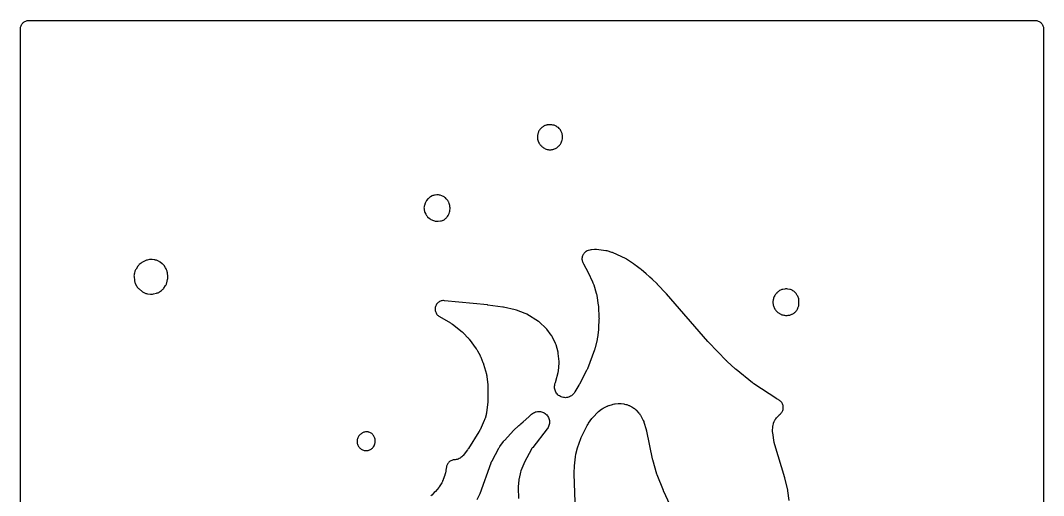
# Model space of a CAD drawing. Header units: millimetres. Extents: x 0 to 300, y 0 to 300.
# Drawn here: x -0.1 to 300.1, y 160.7 to 300.1 of the extents above; entities that cross this region are included whole.
import ezdxf

# ---------------------------------------------------------------- set-up
doc = ezdxf.new("R2010")
doc.units = ezdxf.units.MM
doc.layers.add('CUT', color=7, linetype='CONTINUOUS')

msp = doc.modelspace()

# ---------------------------------------------------------------- linework, layer by layer
at = {"layer": 'CUT'}
for points in [[(-0.15, 2.927), (-0.15, 297), (-0.15, 297.5886), (-0.135, 297.8947), (-0.099, 298.1371), (-0.0395, 298.3748), (0.0431, 298.6056), (0.1479, 298.8271), (0.2738, 299.0373), (0.4198, 299.2341), (0.5844, 299.4156), (0.7659, 299.5802), (0.9627, 299.7262), (1.1729, 299.8521), (1.3944, 299.9569), (1.6252, 300.0395), (1.8629, 300.099), (2.1053, 300.135), (2.4114, 300.15), (297.5872, 300.15), (297.8933, 300.135), (298.1357, 300.099), (298.3734, 300.0395), (298.6041, 299.9569), (298.8256, 299.8521), (299.0358, 299.7262), (299.2326, 299.5802), (299.4142, 299.4156), (299.5787, 299.2341), (299.7247, 299.0373), (299.8507, 298.8271), (299.9554, 298.6056), (300.038, 298.3748), (300.0975, 298.1371), (300.1335, 297.8947), (300.1485, 297.5886), (300.1485, 2.4114)], [(225.4708, 159.263), (225.1042, 162.1502), (225.0496, 162.4413), (224.1993, 165.8451), (224.182, 165.9103), (224.178, 165.9248), (224.1641, 165.9727), (221.2679, 175.6178), (221.2027, 175.8653), (221.1642, 176.0347), (221.116, 176.2861), (220.6646, 179.1717), (220.6405, 179.355), (220.6371, 179.3878), (220.6162, 179.7568), (220.6159, 179.7898), (220.6191, 179.9747), (220.6447, 180.5819), (220.658, 180.7775), (220.6613, 180.8123), (220.7186, 181.2001), (220.7255, 181.2344), (220.7693, 181.4255), (220.8577, 181.7698), (220.9173, 181.9772), (220.929, 182.0138), (221.0835, 182.4165), (221.0993, 182.4516), (221.1937, 182.6456), (221.2869, 182.8241), (221.3722, 182.9784), (221.3881, 183.0056), (221.5646, 183.2776), (221.7658, 183.5318), (221.7865, 183.5556), (221.9054, 183.6858), (222.5579, 184.3672), (222.6669, 184.4765), (222.6869, 184.4957), (222.9208, 184.7028), (223.0967, 184.8747), (223.2549, 185.0631), (223.3937, 185.2661), (223.512, 185.4818), (223.6085, 185.7081), (223.6823, 185.9427), (223.7326, 186.1835), (223.7591, 186.428), (223.7614, 186.674), (223.7395, 186.919), (223.6937, 187.1607), (223.6243, 187.3967), (223.5321, 187.6247), (223.4179, 187.8426), (223.2829, 188.0481), (223.1283, 188.2395), (222.9556, 188.4147), (222.7666, 188.5721), (222.563, 188.7101), (222.3468, 188.8275), (222.2381, 188.8798), (222.2151, 188.8914), (221.964, 189.0304), (221.942, 189.0437), (221.8206, 189.1203), (215.1188, 193.5325), (214.9699, 193.6358), (214.8704, 193.7084), (214.7267, 193.8187), (209.8849, 197.7252), (209.7913, 197.8033), (209.7285, 197.8573), (209.6375, 197.9384), (207.2745, 200.113), (207.1963, 200.187), (207.1438, 200.2381), (207.0678, 200.3144), (201.8251, 205.7268), (201.7545, 205.8017), (201.7072, 205.8533), (201.6387, 205.9301), (189.5111, 219.9099), (189.4685, 219.9577), (189.4588, 219.9683), (189.4267, 220.0029), (186.8554, 222.7133), (186.8309, 222.7387), (186.8265, 222.7432), (186.7198, 222.8463), (185.2497, 224.1839), (184.6209, 224.8322), (184.4197, 225.0182), (183.4648, 225.8079), (182.0439, 227.1008), (181.786, 227.3061), (180.966, 227.8747), (180.6218, 228.1594), (180.4735, 228.273), (180.3172, 228.3752), (179.7664, 228.7065), (177.7831, 230.0818), (177.6007, 230.197), (177.4089, 230.296), (173.8292, 231.9535), (173.6493, 232.0284), (173.4641, 232.0891), (172.0262, 232.4989), (171.6687, 232.5731), (168.9087, 232.9381), (168.6371, 232.959), (168.3648, 232.9503), (167.4937, 232.8747), (167.237, 232.8389), (166.9854, 232.7768), (166.4716, 232.6212), (166.1899, 232.5171), (165.9228, 232.3799), (165.8934, 232.3625), (165.688, 232.2269), (165.497, 232.0717), (165.3222, 231.8985), (165.1652, 231.709), (165.0276, 231.5049), (164.9108, 231.2884), (164.8158, 231.0613), (164.7436, 230.826), (164.6949, 230.5848), (164.6701, 230.34), (164.6695, 230.0939), (164.6932, 229.8489), (164.7408, 229.6074), (164.8119, 229.3718), (164.8959, 229.136), (164.9765, 228.9373), (165.0737, 228.7463), (166.4953, 226.228), (167.7882, 223.4499), (167.9035, 223.1974), (168.0008, 222.9636), (168.0615, 222.8029), (168.1428, 222.5631), (168.8819, 220.115), (168.9513, 219.8506), (168.9918, 219.6697), (169.0418, 219.4009), (169.4584, 216.5944), (169.4809, 216.4121), (169.4932, 216.288), (169.5067, 216.1048), (169.6617, 212.9695), (169.6662, 212.805), (169.6669, 212.6933), (169.6642, 212.5288), (169.563, 209.8928), (169.552, 209.7153), (169.5416, 209.595), (169.5222, 209.4182), (169.2066, 207.0631), (169.1747, 206.8654), (169.1494, 206.7318), (169.1071, 206.5361), (168.5007, 204.0585), (168.4429, 203.8491), (168.3996, 203.7081), (168.3299, 203.5023), (166.271, 197.964), (166.1837, 197.7497), (166.12, 197.6062), (166.0197, 197.3977), (163.9437, 193.4036), (163.8822, 193.2901), (163.8391, 193.2137), (163.7738, 193.1024), (162.6097, 191.1959), (162.3523, 190.8046), (162.265, 190.6885), (162.2462, 190.6648), (162.0232, 190.4107), (161.798, 190.1998), (161.5532, 190.0121), (161.2912, 189.8492), (161.0145, 189.7128), (160.7258, 189.6041), (160.4279, 189.5243), (160.1235, 189.474), (159.8157, 189.4538), (159.5073, 189.4638), (159.2015, 189.5041), (158.9011, 189.574), (158.6089, 189.6731), (158.3279, 189.8004), (158.0607, 189.9545), (157.8099, 190.1341), (157.5778, 190.3374), (157.3669, 190.5625), (157.1789, 190.8071), (157.0159, 191.069), (156.8793, 191.3456), (156.7705, 191.6342), (156.6904, 191.9321), (156.64, 192.2365), (156.6196, 192.5443), (156.6294, 192.8526), (156.6694, 193.1585), (156.7392, 193.459), (156.8476, 193.7793), (156.8616, 193.8148), (156.9133, 193.9386), (156.9786, 194.1127), (157.0307, 194.2913), (157.6676, 196.819), (157.7102, 197.0242), (157.7355, 197.2323), (157.9291, 199.6759), (157.9369, 199.892), (157.9259, 200.1081), (157.7112, 202.3841), (157.6809, 202.6024), (157.6315, 202.8171), (157.0489, 204.919), (156.9775, 205.1372), (156.8864, 205.3479), (155.8869, 207.3957), (155.7768, 207.5972), (155.6487, 207.7877), (154.3142, 209.5881), (154.1695, 209.7657), (154.0091, 209.9294), (152.3028, 211.5176), (152.1111, 211.6789), (151.9041, 211.8202), (148.4563, 213.9296), (148.2471, 214.0442), (148.028, 214.1384), (145.4206, 215.1144), (145.096, 215.2114), (141.6654, 215.9877), (141.4562, 216.0258), (137.0067, 216.6413), (136.9146, 216.6523), (124.306, 217.9218), (124.0635, 217.9344), (123.8208, 217.9233), (123.5804, 217.8888), (123.3445, 217.8311), (123.1153, 217.7508), (122.8949, 217.6486), (122.6855, 217.5255), (122.4891, 217.3827), (122.3074, 217.2215), (122.1422, 217.0434), (121.9951, 216.8502), (121.8674, 216.6435), (121.7604, 216.4255), (121.6751, 216.1981), (121.6122, 215.9635), (121.5724, 215.7239), (121.556, 215.4816), (121.5632, 215.2388), (121.594, 214.9978), (121.648, 214.761), (121.7247, 214.5306), (121.8234, 214.3087), (121.9432, 214.0974), (122.0829, 213.8987), (122.2412, 213.7145), (122.4167, 213.5465), (122.6076, 213.3964), (122.8122, 213.2655), (126.075, 211.3951), (126.3069, 211.2506), (126.4606, 211.147), (126.6814, 210.986), (129.5436, 208.7355), (129.754, 208.5572), (129.8922, 208.431), (130.089, 208.2377), (131.1156, 207.1517), (131.2703, 206.9775), (131.3717, 206.856), (131.5153, 206.6726), (133.6375, 203.7804), (133.789, 203.5576), (133.8862, 203.4028), (134.0214, 203.1696), (134.7504, 201.8005), (134.8329, 201.6358), (134.8863, 201.5225), (134.9606, 201.354), (135.6045, 199.7921), (135.6795, 199.5944), (135.7267, 199.4587), (135.7905, 199.2571), (136.6197, 196.3536), (136.6607, 196.1974), (136.6674, 196.1692), (136.729, 195.8522), (136.7333, 195.8236), (136.7538, 195.6634), (137.0151, 193.2048), (137.0314, 192.9951), (137.0385, 192.8525), (137.0431, 192.6422), (137.0181, 188.7085), (137.0117, 188.5107), (137.0037, 188.3765), (136.9868, 188.1793), (136.6391, 185.0852), (136.6202, 184.9417), (136.6163, 184.9161), (136.5619, 184.632), (136.5561, 184.6068), (136.5207, 184.4665), (136.2276, 183.3918), (136.1846, 183.2458), (136.1764, 183.2199), (136.0729, 182.9339), (136.0626, 182.9086), (136.0022, 182.769), (134.7373, 180.0001), (134.6244, 179.7736), (134.5426, 179.6226), (134.4148, 179.4042), (131.3644, 174.5768), (131.2521, 174.4092), (131.1728, 174.2975), (131.0516, 174.1362), (129.755, 172.5034), (129.6355, 172.3603), (129.6135, 172.3353), (129.3748, 172.0895), (129.1359, 171.8879), (128.8782, 171.7111), (128.6042, 171.5607), (128.3166, 171.4383), (128.0183, 171.345), (127.7122, 171.2818), (127.4013, 171.2493), (127.3627, 171.2492), (127.1237, 171.2366), (126.887, 171.2012), (126.6548, 171.1433), (126.4291, 171.0635), (126.2121, 170.9625), (126.0058, 170.8412), (125.812, 170.7008), (125.6326, 170.5424), (125.4691, 170.3676), (125.3231, 170.178), (125.1958, 169.9753), (125.0886, 169.7613), (125.0023, 169.5381), (124.9377, 169.3076), (124.8955, 169.072), (124.8796, 168.9505), (124.8431, 168.7244), (124.5692, 167.3044), (124.5388, 167.1618), (124.5328, 167.1364), (124.4555, 166.8553), (124.4476, 166.8304), (124.4008, 166.6923), (123.9528, 165.45), (123.9014, 165.3157), (123.8918, 165.2919), (123.7738, 165.0297), (123.7624, 165.0066), (123.6959, 164.8791), (123.4945, 164.51), (122.7157, 163.2419), (122.6233, 163.099), (122.1772, 162.5431), (122.1475, 162.5102), (121.6543, 161.9641), (121.6324, 161.9399), (121.3315, 161.6066), (120.5517, 160.8746), (120.346, 160.6951)], [(162.666, 158.9327), (162.404, 167.0154), (162.402, 167.1396), (162.4021, 167.224), (162.4042, 167.3482), (162.4744, 169.4199), (162.7673, 172.1155), (162.902, 172.8795), (163.3674, 174.7327), (164.3298, 177.5158), (164.4222, 177.7558), (164.4904, 177.9164), (164.5989, 178.1496), (166.2137, 181.3273), (166.3467, 181.567), (166.4428, 181.7262), (166.593, 181.9554), (167.5661, 183.3291), (167.5791, 183.3427), (167.6038, 183.3684), (167.7566, 183.528), (169.5008, 185.3493), (170.4437, 186.0518), (170.5786, 186.1477), (170.6031, 186.1643), (170.8848, 186.3378), (170.9107, 186.3522), (171.057, 186.4295), (172.0693, 186.9358), (172.2077, 187.0015), (172.2327, 187.0127), (172.5168, 187.1269), (172.5426, 187.136), (172.6879, 187.1843), (173.6062, 187.4688), (173.7926, 187.5213), (173.8262, 187.5298), (174.206, 187.6056), (174.2402, 187.6106), (174.4325, 187.6337), (175.3071, 187.7159), (175.4986, 187.729), (175.5328, 187.7304), (175.9163, 187.7271), (175.9505, 187.7251), (176.1417, 187.7087), (176.9075, 187.6233), (177.124, 187.5928), (177.1623, 187.5862), (177.588, 187.4877), (177.6253, 187.4767), (177.8332, 187.4089), (178.4483, 187.1884), (178.6489, 187.1099), (178.6842, 187.0949), (179.0702, 186.9042), (179.1035, 186.8852), (179.2877, 186.7735), (179.9167, 186.3667), (180.0544, 186.2733), (180.0787, 186.2561), (180.3198, 186.0679), (180.5432, 185.8591), (180.5641, 185.8378), (180.6778, 185.7164), (181.3906, 184.9208), (181.4925, 184.8022), (181.5103, 184.7806), (181.6836, 184.5513), (181.8372, 184.3084), (181.8511, 184.2841), (181.9263, 184.147), (182.5571, 182.9364), (182.6338, 182.7805), (182.6469, 182.7523), (182.7782, 182.4308), (182.7886, 182.4015), (182.843, 182.2365), (183.4965, 180.0864), (183.5427, 179.9206), (183.5716, 179.8074), (183.6102, 179.6397), (185.2948, 171.4678), (185.3457, 171.2644), (186.5659, 167.1329), (186.6414, 166.9148), (188.4598, 162.3562), (188.4702, 162.3305), (188.4721, 162.3259), (188.5191, 162.219), (195.7705, 146.7085)], [(133.881, 159.5691), (134.6215, 160.9376), (134.7066, 161.1104), (134.7781, 161.2892), (138.0012, 170.3464), (138.0526, 170.4824), (138.0623, 170.5066), (138.1808, 170.7724), (138.1923, 170.7958), (138.2592, 170.925), (140.2474, 174.5899), (140.3701, 174.7995), (140.4579, 174.939), (140.5938, 175.1402), (141.6283, 176.5691), (141.761, 176.7416), (141.8544, 176.8561), (141.9969, 177.0206), (144.5882, 179.8432), (146.178, 181.2867), (146.4423, 181.5268), (146.6961, 181.7572), (147.4161, 182.411), (149.0676, 183.8462), (149.1191, 183.8923), (149.1308, 183.9031), (149.1677, 183.9377), (149.7494, 184.4942), (149.8827, 184.6158), (149.9073, 184.6371), (150.169, 184.8432), (150.4248, 185.0072), (150.6953, 185.1458), (150.9779, 185.2576), (151.2699, 185.3417), (151.5688, 185.3971), (151.8715, 185.4235), (152.1754, 185.4205), (152.4776, 185.3882), (152.7753, 185.3269), (153.0656, 185.2371), (153.3459, 185.1197), (153.6136, 184.9759), (153.8662, 184.8068), (154.1012, 184.6142), (154.3166, 184.3997), (154.5103, 184.1655), (154.6804, 183.9137), (154.8255, 183.6467), (154.9441, 183.3668), (155.0351, 183.0769), (155.0977, 182.7795), (155.1313, 182.4775), (155.1357, 182.1736), (155.1106, 181.8707), (155.0565, 181.5717), (154.9737, 181.2792), (154.8631, 180.9962), (154.7257, 180.7251), (154.5471, 180.4439), (154.5284, 180.4174), (154.4204, 180.2719), (150.2155, 174.882), (150.0962, 174.7153), (149.9909, 174.5395), (147.7065, 170.3428), (147.5747, 170.0601), (146.7429, 167.9386), (146.6408, 167.6151), (146.187, 165.7438), (146.1485, 165.5527), (146.125, 165.3592), (145.9514, 163.2447), (145.9434, 162.9961), (145.9985, 159.8736)]]:
    msp.add_lwpolyline(points, dxfattribs=at)
for points in [[(151.8458, 264.7015), (151.9315, 264.4797), (151.9633, 264.4163), (152.0221, 264.2785), (152.1354, 264.0704), (152.2679, 263.8739), (152.4183, 263.6909), (152.4587, 263.6463), (152.5681, 263.504), (152.7349, 263.326), (152.7429, 263.319), (152.8059, 263.2442), (152.9695, 263.0827), (153.1473, 262.9368), (153.3378, 262.808), (153.6267, 262.6313), (153.8757, 262.4978), (154.1381, 262.3932), (154.4107, 262.3188), (154.5443, 262.2904), (154.7289, 262.2467), (154.9588, 262.2144), (155.1906, 262.2036), (155.4271, 262.2035), (155.6484, 262.2132), (155.8679, 262.2425), (156.084, 262.2911), (156.2949, 262.3587), (156.4178, 262.4041), (156.6493, 262.4871), (156.8674, 262.5772), (157.0761, 262.6875), (157.2735, 262.8169), (157.414, 262.9294), (157.442, 262.9477), (157.6482, 263.1166), (157.7633, 263.2335), (157.8785, 263.3349), (158.0439, 263.4948), (158.194, 263.6691), (158.3273, 263.8565), (158.4429, 264.0554), (158.552, 264.2647), (158.5604, 264.2789), (158.6883, 264.5258), (158.788, 264.7855), (158.8583, 265.0546), (158.9239, 265.3788), (158.9606, 265.6198), (158.9736, 265.8632), (158.9629, 266.1067), (158.9299, 266.4604), (158.8928, 266.7153), (158.8297, 266.9652), (158.7412, 267.2071), (158.5903, 267.5619), (158.4677, 267.8107), (158.3183, 268.0444), (158.144, 268.2601), (157.933, 268.4935), (157.7306, 268.6932), (157.5069, 268.8686), (157.3292, 268.9778), (157.316, 268.9874), (157.119, 269.1051), (156.912, 269.2042), (156.9033, 269.2074), (156.7203, 269.2933), (156.4568, 269.3827), (156.1849, 269.4423), (156.1819, 269.4428), (156.0755, 269.4716), (155.8557, 269.5104), (155.6591, 269.5272), (155.4459, 269.5523), (155.2298, 269.5589), (155.014, 269.5468), (154.7109, 269.5166), (154.4562, 269.4779), (154.4095, 269.4658), (154.3846, 269.4631), (154.1123, 269.4034), (153.8484, 269.3138), (153.7955, 269.2925), (153.5772, 269.192), (153.3695, 269.071), (153.3066, 269.0258), (153.2695, 269.0074), (153.052, 268.8701), (152.8497, 268.7112), (152.6648, 268.5323), (152.4501, 268.302), (152.2992, 268.1242), (152.1655, 267.9331), (152.0502, 267.7303), (151.9543, 267.5177), (151.7896, 267.1019), (151.7165, 266.8901), (151.6627, 266.6726), (151.6285, 266.4512), (151.6144, 266.2276), (151.6077, 265.8698), (151.6185, 265.5871), (151.6612, 265.3074), (151.7351, 265.0344)], [(118.8082, 243.3092), (118.9205, 243.1047), (119.0513, 242.9115), (119.1995, 242.7314), (119.3639, 242.5659), (119.9214, 242.0547), (120.1216, 241.8894), (120.3378, 241.7458), (120.5677, 241.6254), (120.8089, 241.5294), (121.35, 241.3461), (121.5652, 241.2838), (121.785, 241.2411), (122.0078, 241.2181), (122.2317, 241.2152), (122.455, 241.2324), (123.1412, 241.3161), (123.4167, 241.3655), (123.6851, 241.4455), (123.9427, 241.5549), (123.9901, 241.5782), (124.1869, 241.6863), (124.3732, 241.8117), (124.5475, 241.9533), (124.744, 242.1281), (124.8996, 242.2792), (125.0416, 242.4432), (125.1688, 242.6189), (125.3784, 242.9365), (125.4904, 243.1235), (125.5857, 243.3194), (125.6635, 243.5229), (125.7915, 243.9069), (125.87, 244.2011), (125.9122, 244.5026), (125.939, 244.845), (125.9445, 245.1427), (125.9145, 245.4389), (125.8445, 245.8719), (125.786, 246.1396), (125.6986, 246.3992), (125.545, 246.7845), (125.4606, 246.9728), (125.3611, 247.1536), (125.247, 247.3255), (125.0417, 247.6087), (124.8481, 247.8441), (124.6273, 248.0542), (124.4019, 248.2438), (124.2046, 248.3938), (123.9934, 248.5235), (123.7704, 248.6317), (123.5378, 248.7172), (123.0791, 248.8605), (122.842, 248.922), (122.6, 248.9601), (122.3555, 248.9742), (122.1107, 248.9643), (121.6058, 248.9191), (121.3599, 248.8847), (121.1185, 248.8261), (120.8842, 248.7438), (120.6592, 248.6387), (120.1867, 248.3886), (119.9729, 248.2614), (119.7729, 248.1137), (119.5884, 247.9468), (119.4215, 247.7624), (119.0739, 247.3376), (118.9344, 247.1498), (118.813, 246.9498), (118.7108, 246.7393), (118.6288, 246.5202), (118.4165, 245.8606), (118.3562, 245.6389), (118.3166, 245.4125), (118.2979, 245.1834), (118.3003, 244.9536), (118.3238, 244.725), (118.3583, 244.4938), (118.409, 244.2432), (118.485, 243.9992), (118.5855, 243.7642)], [(33.1856, 224.9991), (33.295, 223.8864), (33.3267, 223.6655), (33.3781, 223.4482), (33.4486, 223.2365), (33.5377, 223.0318), (33.8412, 222.4119), (33.9816, 222.1624), (34.1496, 221.9306), (34.3108, 221.733), (34.4958, 221.5301), (34.7019, 221.3488), (35.7149, 220.5518), (35.8868, 220.428), (36.0686, 220.3192), (36.2589, 220.2261), (36.4233, 220.1542), (36.6476, 220.0687), (36.8791, 220.0051), (37.1156, 219.964), (37.9812, 219.856), (38.2019, 219.8383), (38.4233, 219.8402), (38.6437, 219.8618), (38.8613, 219.9027), (39.7964, 220.1219), (40.0157, 220.184), (40.2285, 220.2658), (40.4329, 220.3666), (40.6273, 220.4857), (41.2938, 220.9369), (41.4895, 221.0838), (41.6699, 221.2492), (41.8333, 221.4315), (41.9781, 221.6288), (42.4709, 222.3746), (42.5831, 222.5616), (42.6786, 222.7577), (42.7566, 222.9614), (42.8166, 223.171), (43.0535, 224.1609), (43.104, 224.4421), (43.1221, 224.7272), (43.1076, 225.0125), (42.986, 226.1327), (42.9539, 226.3439), (42.9039, 226.5515), (42.8364, 226.7542), (42.7379, 227.0124), (42.6122, 227.2899), (42.4536, 227.55), (41.9967, 228.2061), (41.8367, 228.4121), (41.6561, 228.6002), (41.4569, 228.7685), (40.8857, 229.2022), (40.7091, 229.3246), (40.5227, 229.4315), (40.3277, 229.522), (39.7365, 229.7659), (39.5136, 229.8458), (39.2841, 229.9042), (39.05, 229.9407), (38.4714, 230.0029), (38.2341, 230.017), (37.9964, 230.0086), (37.7607, 229.9775), (37.0683, 229.8527), (36.8506, 229.8033), (36.6382, 229.7348), (36.4327, 229.6475), (35.8307, 229.3594), (35.6251, 229.249), (35.4307, 229.1198), (35.2492, 228.9731), (34.7144, 228.4978), (34.5567, 228.3447), (34.413, 228.1783), (34.2845, 228), (33.7662, 227.2096), (33.6469, 227.0077), (33.5471, 226.7954), (33.4676, 226.5747), (33.2843, 225.9798), (33.2232, 225.7395), (33.1861, 225.4944), (33.1736, 225.2467)], [(220.7281, 217.3), (220.7772, 216.8254), (220.8131, 216.5894), (220.8713, 216.3579), (220.9513, 216.133), (221.0524, 215.9167), (221.2931, 215.46), (221.4312, 215.2291), (221.5933, 215.0144), (221.7775, 214.8184), (221.8427, 214.7624), (221.8964, 214.7049), (221.9714, 214.6328), (222.1534, 214.4741), (222.3498, 214.3338), (222.5098, 214.2414), (222.6426, 214.1487), (222.8409, 214.0356), (223.0487, 213.9412), (223.1823, 213.8946), (223.3756, 213.8073), (223.62, 213.7261), (223.8714, 213.6704), (223.9913, 213.6566), (224.1097, 213.6278), (224.3645, 213.5931), (224.6216, 213.5848), (224.8781, 213.6029), (224.881, 213.6032), (224.9327, 213.6026), (225.1843, 213.6249), (225.4095, 213.668), (225.4273, 213.6702), (225.6488, 213.7075), (225.8661, 213.7646), (226.0774, 213.8409), (226.281, 213.9359), (226.4045, 214.0077), (226.5329, 214.0598), (226.7295, 214.1606), (226.9164, 214.2783), (227.0922, 214.412), (227.222, 214.5201), (227.3819, 214.6655), (227.5287, 214.8241), (227.6612, 214.9948), (227.667, 215.003), (227.8065, 215.2233), (227.9223, 215.4569), (228.0064, 215.6829), (228.0596, 215.7838), (228.1599, 215.9981), (228.2395, 216.2209), (228.2977, 216.4503), (228.3339, 216.6841), (228.3479, 216.9203), (228.3587, 217.841), (228.3514, 218.0633), (228.3244, 218.2841), (228.2778, 218.5017), (228.2121, 218.7142), (228.1154, 218.9838), (228.01, 219.2342), (227.8779, 219.4716), (227.6474, 219.838), (227.4963, 220.0521), (227.3238, 220.2493), (227.1315, 220.4273), (226.8054, 220.6988), (226.5962, 220.8553), (226.3718, 220.9891), (226.1346, 221.0987), (225.8873, 221.183), (225.6325, 221.2411), (225.0641, 221.3396), (224.848, 221.3674), (224.6302, 221.3763), (224.4125, 221.3662), (224.1965, 221.3372), (223.5856, 221.2278), (223.3507, 221.174), (223.1221, 221.0978), (222.9019, 220.9999), (222.6921, 220.8813), (222.4948, 220.743), (222.2191, 220.5294), (222.0394, 220.376), (221.8751, 220.2064), (221.8202, 220.1379), (221.7104, 220.0304), (221.5686, 219.8649), (221.4711, 219.7287), (221.3613, 219.5949), (221.2281, 219.3965), (221.1145, 219.1864), (221.0622, 219.0776), (221.0129, 218.963), (220.9987, 218.933), (220.9915, 218.9132), (220.9802, 218.887), (220.9617, 218.8318), (220.9207, 218.7198), (220.8624, 218.5004), (220.7817, 218.1298), (220.7746, 218.0882), (220.7539, 217.9969), (220.7236, 217.7657), (220.715, 217.5328)], [(102.2429, 174.081), (102.3422, 174.1182), (102.5565, 174.2225), (102.7599, 174.3468), (102.8083, 174.3796), (102.9947, 174.5192), (103.1673, 174.6755), (103.3246, 174.8472), (103.4652, 175.0328), (103.4907, 175.0699), (103.6327, 175.3029), (103.7062, 175.4599), (103.7223, 175.4922), (103.727, 175.5043), (103.7484, 175.55), (103.7733, 175.623), (103.8037, 175.7008), (103.8241, 175.7609), (103.8429, 175.81), (103.8725, 175.9172), (103.9059, 176.0318), (103.9486, 176.2474), (103.9722, 176.4659), (103.9753, 176.6287), (103.9792, 176.6637), (103.9797, 176.9358), (103.9507, 177.2063), (103.9323, 177.3188), (103.8831, 177.551), (103.8121, 177.7775), (103.7199, 177.9962), (103.6073, 178.2052), (103.4755, 178.4026), (103.3256, 178.5865), (103.1588, 178.7555), (102.9768, 178.9078), (102.7812, 179.0423), (102.5737, 179.1575), (102.3562, 179.2526), (102.1307, 179.3266), (101.8992, 179.3789), (101.8813, 179.382), (101.6279, 179.4135), (101.3726, 179.4189), (101.1181, 179.3983), (101.1074, 179.3969), (100.8702, 179.3537), (100.6383, 179.2879), (100.4138, 179.2), (100.2464, 179.1151), (100.1355, 179.0625), (99.9224, 178.934), (99.7231, 178.785), (99.5396, 178.6169), (99.3837, 178.4592), (99.2172, 178.273), (99.0702, 178.0711), (98.944, 177.8555), (98.84, 177.6284), (98.7591, 177.3921), (98.7022, 177.1489), (98.6699, 176.9012), (98.6625, 176.6516), (98.6659, 176.4786), (98.6822, 176.2397), (98.7213, 176.0035), (98.7828, 175.772), (98.8661, 175.5476), (98.9705, 175.3321), (99.0951, 175.1276), (99.2387, 174.936), (99.3999, 174.759), (99.5773, 174.5982), (99.7116, 174.4878), (99.8852, 174.3571), (100.0696, 174.2421), (100.2633, 174.1435), (100.2922, 174.1303), (100.5175, 174.0406), (100.7504, 173.9731), (100.9888, 173.9286), (101.2303, 173.9073), (101.4728, 173.9095), (101.714, 173.9352), (101.9515, 173.9842), (102.0855, 174.0257), (102.119, 174.0347), (102.1404, 174.0427), (102.1831, 174.0559)]]:
    msp.add_lwpolyline(points, close=True, dxfattribs=at)

doc.saveas('drawing.dxf')
